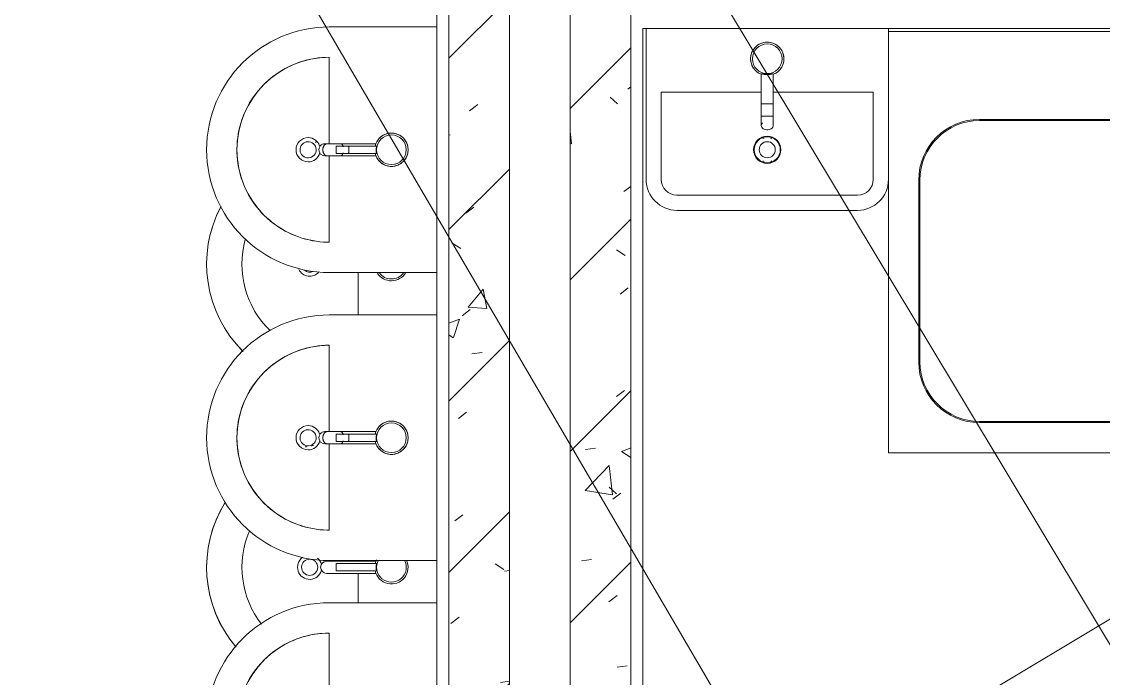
# Model space of a CAD drawing. Header units: millimetres. Extents: x -584918 to 2941280, y 3000189 to 4229862.
# Drawn here: x 177177 to 178962, y 3667139 to 3668222 of the extents above; entities that cross this region are included whole.
import ezdxf

# ---------------------------------------------------------------- set-up
doc = ezdxf.new("R2010")
doc.units = ezdxf.units.MM
for name, color, linetype, lineweight in [('Сантехника', 7, 'Continuous', 0), ('Стены внутренние', 7, 'Continuous', 0), ('Стены несущие', 7, 'Continuous', 0), ('Стены отделка', 7, 'Continuous', 0), ('экспертиза ДУ', 1, 'Continuous', 0), ('экспертиза ДУ пояснения', 6, 'Continuous', 0), ('экспертиза условные обозначения', 1, 'Continuous', 0)]:
    doc.layers.add(name, color=color, linetype=linetype, lineweight=lineweight)
pattern_1 = [(45, (192051.36, 3643581.32), (-141.4214, 141.4214), [])]
pattern_2 = [(50, (192051.36, 3643581.32), (364.368, -31.8783), [38.1, -419.1]), (355, (192051.36, 3643581.3), (-70.486, 382.1133), [30.48, -335.28]), (100.451, (192081.73, 3643578.66), (293.885, 350.2334), [32.38, -356.18]), (46.184, (192051.36, 3643682.9), (542.1585, -84.086), [57.15, -628.65]), (96.636, (192096.54, 3643675.9), (474.805, 494.855), [48.57, -534.27]), (351.184, (192051.36, 3643682.9), (474.81, 494.85), [45.72, -502.92]), (21, (192102.16, 3643657.52), (303.2285, -204.5305), [38.1, -419.1]), (326, (192102.16, 3643657.5), (123.604, 368.376), [30.48, -335.28]), (71.451, (192127.43, 3643640.47), (426.834, 163.8427), [32.38, -356.18]), (37.5, (192051.36, 3643581.32), (6.17665, 169.11015), [16.764, -314.452, 16.764, -323.596, -336.55]), (37.5, (192051.36, 3643581.32), (6.17665, 169.11015), [-671.576, 16.764, -319.786]), (7.5, (192051.36, 3643581.32), (133.6389, 200.3615), [16.764, -177.292, 16.764, -306.832, -128.27]), (7.5, (192051.36, 3643581.32), (133.6389, 200.3615), [-517.652, 16.764, -111.506]), (327.5, (191938.08, 3643581.32), (271.1818, -11.45836), [16.764, -110.236, 16.764, -379.476, -525.78]), (327.5, (191938.08, 3643581.32), (271.1818, -11.45836), [-523.24, 16.764, -509.016]), (317.5, (191887.28, 3643581.32), (296.2585, 50.8528), [16.764, -148.336, 16.764, -246.38, -373.38]), (317.5, (191887.28, 3643581.32), (296.2585, 50.8528), [-428.244, 16.764, -356.616])]

# ---------------------------------------------------------------- blocks, each defined once
blk = doc.blocks.new('ADSK_УмывальникДетский_Полукруглый_Керамический_ГОСТ30493-96 _ копия - 2-ой величины-925761-АР Этаж 01')
at = {"layer": 'Сантехника', "color": 9, "true_color": 0xe1b7aa}
for p, q in [((-14189.1, 24631.8), (-14366.6, 24631.8)), ((-14366.6, 24581.8), (-14366.6, 24439.3)), ((-14366.6, 24419.4), (-14366.6, 24276.8)), ((-14366.6, 24226.8), (-14189.1, 24226.8))]:
    blk.add_line(p, q, dxfattribs=at)
at = {"layer": 'Сантехника', "color": 9, "true_color": 0xe1b7aa, "flags": 128}
blk.add_lwpolyline([(-14366.6, 24581.8), (-14372.7, 24581.7), (-14378.8, 24581.3), (-14384.9, 24580.7), (-14390.9, 24579.9), (-14396.9, 24578.8), (-14402.9, 24577.5), (-14408.7, 24575.9), (-14414.6, 24574.1), (-14420.3, 24572.1), (-14426, 24569.8), (-14431.6, 24567.3), (-14437, 24564.6), (-14442.4, 24561.7), (-14447.6, 24558.5), (-14452.7, 24555.2), (-14457.7, 24551.7), (-14462.5, 24547.9), (-14467.2, 24544), (-14471.7, 24539.9), (-14476, 24535.6), (-14480.2, 24531.1), (-14484.1, 24526.5), (-14487.9, 24521.7), (-14491.5, 24516.8), (-14494.9, 24511.7), (-14498.1, 24506.5), (-14501.1, 24501.2), (-14503.9, 24495.8), (-14506.4, 24490.2), (-14508.7, 24484.6), (-14510.8, 24478.9), (-14512.7, 24473.1), (-14514.3, 24467.2), (-14515.7, 24461.2), (-14516.9, 24455.3), (-14517.8, 24449.2), (-14518.5, 24443.2), (-14518.9, 24437.1), (-14519.1, 24431), (-14519, 24424.9), (-14518.7, 24418.8), (-14518.2, 24412.7), (-14517.4, 24406.7), (-14516.4, 24400.7), (-14515.1, 24394.7), (-14513.6, 24388.8), (-14511.9, 24382.9), (-14509.9, 24377.2), (-14507.7, 24371.5), (-14505.3, 24365.9), (-14502.6, 24360.4), (-14499.8, 24355), (-14496.7, 24349.7), (-14493.4, 24344.6), (-14489.9, 24339.6), (-14486.2, 24334.7), (-14482.3, 24330), (-14478.3, 24325.5), (-14474, 24321.1), (-14469.6, 24316.9), (-14465, 24312.9), (-14460.3, 24309), (-14455.4, 24305.4), (-14450.4, 24301.9), (-14445.2, 24298.7), (-14439.9, 24295.6), (-14434.5, 24292.8), (-14429, 24290.2), (-14423.4, 24287.8), (-14417.7, 24285.6), (-14411.9, 24283.7), (-14406, 24282), (-14400.1, 24280.6), (-14394.1, 24279.3), (-14388.1, 24278.4), (-14382.1, 24277.6), (-14376, 24277.1), (-14369.9, 24276.9), (-14366.6, 24276.8)], dxfattribs=at)
at = {"layer": 'Сантехника', "color": 9, "true_color": 0xe1b7aa}
for centre, radius, start, end in [((-14366.6, 24429.3), 202.5, 90, 270), ((-14366.6, 24429.3), 152.5, 90, 270), ((-14401.6, 24429.3), 20, 90, 270), ((-14401.6, 24429.3), 20, 15, 90), ((-14401.6, 24429.3), 20, 270, 345)]:
    blk.add_arc(centre, radius, start, end, dxfattribs=at)
blk = doc.blocks.new('ADSK_Смеситель_ГОСТ25809-96 - Для умывальника_Однорукояточный-V94-АР Этаж 01')
at = {"layer": 'Сантехника', "color": 253, "true_color": 0xaaaaaa}
for p, q in [((-14370.2, 24439.3), (-14374.1, 24439.3)), ((-14347.5, 24439.3), (-14370.2, 24439.3)), ((-14334.4, 24435.3), (-14355.1, 24435.3)), ((-14355.1, 24434.3), (-14355.1, 24435.3)), ((-14355.1, 24435.3), (-14355.1, 24434.3)), ((-14355.1, 24424.3), (-14355.1, 24434.3)), ((-14355.1, 24424.3), (-14355.1, 24423.3)), ((-14355.1, 24423.3), (-14355.1, 24424.3)), ((-14355.1, 24423.3), (-14334.4, 24423.3)), ((-14289.3, 24439.3), (-14347.5, 24439.3)), ((-14288.7, 24435.3), (-14334.4, 24435.3)), ((-14334.4, 24423.3), (-14288.7, 24423.3)), ((-14334.3, 24434.3), (-14334.3, 24424.3)), ((-14374.1, 24419.3), (-14370.2, 24419.3)), ((-14370.2, 24419.3), (-14347.5, 24419.3)), ((-14347.5, 24419.3), (-14289.3, 24419.3))]:
    blk.add_line(p, q, dxfattribs=at)
for radius, start, end in [(27.5, 90, 168.9224), (27.5, 135, 168.0233), (24.5, 90, 270), (27.5, 113.3122, 126.6881), (27.5, 90, 108.0231), (27.5, 71.9769, 90), (27.5, 270, 90), (24.5, 270, 90), (27.5, 53.3119, 66.6878), (27.5, 11.9767, 45), (27.5, 191.0769, 270), (27.5, 191.9774, 225), (24.5, 165, 169.7702), (24.5, 165, 169.7702), (24.5, 190.2298, 195), (24.5, 190.2298, 195), (27.5, 315, 348.0226), (27.5, 353.3116, 6.6875), (27.5, 233.3128, 246.6887), (27.5, 293.3113, 306.6872), (27.5, 251.9777, 270), (27.5, 270, 288.0223)]:
    blk.add_arc((-14264.1, 24429.3), radius, start, end, dxfattribs=at)
for start_param, end_param in [(0.523599, 1.570796), (1.570796, 2.617994), (0, 0.436735), (2.704858, 3.141593)]:
    blk.add_ellipse((-14374.1, 24429.3), major_axis=(0, 10), ratio=0.965926, start_param=start_param, end_param=end_param, dxfattribs=at)
for points, knots in [([(-14377.3, 24429.3), (-14377.3, 24430.2), (-14377.2, 24431.5), (-14376.8, 24433.2), (-14376.4, 24434.3), (-14375.9, 24435.3), (-14375.5, 24435.9), (-14375.1, 24436.6), (-14374.5, 24437.3), (-14373.9, 24437.9), (-14373.3, 24438.3), (-14372.9, 24438.6), (-14372.5, 24438.8), (-14372.1, 24439), (-14371.6, 24439.1), (-14371.1, 24439.3), (-14370.7, 24439.3), (-14370.4, 24439.3), (-14370.2, 24439.3)], [0, 0, 0, 0, 0.0833333, 0.125, 0.1666667, 0.2083333, 0.2291667, 0.25, 0.2916667, 0.3333333, 0.3541667, 0.375, 0.3958333, 0.4166667, 0.4375, 0.4583333, 0.4791667, 0.5, 0.5, 0.5, 0.5]), ([(-14370.2, 24419.3), (-14370.4, 24419.3), (-14370.7, 24419.3), (-14371.1, 24419.4), (-14371.6, 24419.5), (-14372.1, 24419.7), (-14372.5, 24419.9), (-14372.9, 24420.1), (-14373.3, 24420.4), (-14373.8, 24420.7), (-14374.2, 24421), (-14374.7, 24421.5), (-14375.1, 24422.1), (-14375.5, 24422.7), (-14375.9, 24423.4), (-14376.4, 24424.3), (-14376.8, 24425.5), (-14377.2, 24427.2), (-14377.3, 24428.5), (-14377.3, 24429.3)], [0.5, 0.5, 0.5, 0.5, 0.5208333, 0.5416667, 0.5625, 0.5833333, 0.6041667, 0.625, 0.6458333, 0.6666667, 0.6875, 0.7083333, 0.75, 0.7708333, 0.7916667, 0.8333333, 0.875, 0.9166667, 1, 1, 1, 1]), ([(-14343.8, 24434.3), (-14344.2, 24435.8), (-14345, 24437.8), (-14346.4, 24439.1), (-14347.1, 24439.3), (-14347.5, 24439.3)], [0.1666667, 0.1666667, 0.1666667, 0.1666667, 0.3333333, 0.4166667, 0.5, 0.5, 0.5, 0.5]), ([(-14334.8, 24435.3), (-14334.8, 24435.3), (-14334.8, 24435.3), (-14334.8, 24435.2), (-14334.9, 24435), (-14334.9, 24434.8), (-14334.9, 24434.5), (-14334.9, 24434.3)], [0, 0, 0, 0, 0.166667, 0.333333, 0.5, 0.666667, 1, 1, 1, 1]), ([(-14334.4, 24423.3), (-14334.4, 24423.3), (-14334.3, 24423.4), (-14334.3, 24423.5), (-14334.3, 24423.6), (-14334.3, 24423.9), (-14334.3, 24424.2), (-14334.3, 24424.3)], [0, 0, 0, 0, 0.166667, 0.333333, 0.5, 0.666667, 1, 1, 1, 1]), ([(-14287.7, 24436), (-14287.7, 24435.9), (-14287.7, 24435.8), (-14287.8, 24435.4), (-14288, 24434.8), (-14288.1, 24434.2), (-14288.2, 24433.9)], [0.77430556, 0.77430556, 0.77430556, 0.77430556, 0.78298611, 0.79166667, 0.82638889, 0.86111111, 0.86111111, 0.86111111, 0.86111111]), ([(-14288.2, 24424.8), (-14288.1, 24424.6), (-14288, 24424.1), (-14287.9, 24423.5), (-14287.8, 24423), (-14287.7, 24422.8), (-14287.7, 24422.7)], [0.13888889, 0.13888889, 0.13888889, 0.13888889, 0.16666667, 0.19444444, 0.20833333, 0.22222222, 0.22222222, 0.22222222, 0.22222222])]:
    blk.add_open_spline(points, degree=3, knots=knots, dxfattribs=at)
for points in [[(-14347.5, 24419.3), (-14347.1, 24419.3), (-14346.4, 24419.6), (-14345.3, 24420.6), (-14344.4, 24422.2), (-14344, 24423.6), (-14343.8, 24424.3)], [(-14334.9, 24424.3), (-14334.9, 24424.2), (-14334.9, 24423.8), (-14334.8, 24423.4), (-14334.8, 24423.3), (-14334.8, 24423.3)], [(-14334.3, 24434.3), (-14334.3, 24434.5), (-14334.3, 24434.9), (-14334.3, 24435.2), (-14334.3, 24435.3), (-14334.4, 24435.3)], [(-14288.8, 24434.3), (-14289.1, 24432.7), (-14289.5, 24429.3), (-14289.1, 24426), (-14288.8, 24424.3)], [(-14289.2, 24435.2), (-14289.2, 24435.3), (-14289.1, 24435.3), (-14289.1, 24435.3), (-14289.1, 24435.3)], [(-14289.1, 24423.3), (-14289.1, 24423.3), (-14289.1, 24423.3), (-14289.1, 24423.4)], [(-14288.7, 24435.3), (-14288.7, 24435.3), (-14288.7, 24435.2), (-14288.7, 24435), (-14288.7, 24434.8), (-14288.8, 24434.6), (-14288.8, 24434.4), (-14288.8, 24434.3)], [(-14288.8, 24424.3), (-14288.8, 24424.2), (-14288.8, 24424.1), (-14288.7, 24423.8), (-14288.7, 24423.6), (-14288.7, 24423.5), (-14288.7, 24423.4), (-14288.7, 24423.4)]]:
    blk.add_open_spline(points, degree=3, dxfattribs=at)
blk = doc.blocks.new('ADSK_СифонБутылочный_ГОСТ23289-94 - Для умывальника_Вертикальный выпуск_DN40-1029035-АР Этаж 01')
at = {"layer": 'Сантехника', "color": 253, "true_color": 0xaaaaaa}
for radius, start, end in [(20, 158.285, 163.4876), (20, 158.285, 163.4876), (13.3, 0, 180), (13.3, 180, 0), (20, 338.285, 343.4876), (20, 338.285, 343.4876)]:
    blk.add_arc((0, 0), radius, start, end, dxfattribs=at)
blk = doc.blocks.new('ADSK_УмывальникДетский_Полукруглый_Керамический_ГОСТ30493-96 _ копия - 2-ой величины-V95-АР Этаж 01')
at = {"layer": 'Сантехника', "color": 9, "true_color": 0xe1b7aa}
for p, q in [((-14189.1, 24156.8), (-14366.6, 24156.8)), ((-14366.6, 24106.8), (-14366.6, 23964.3)), ((-14366.6, 23944.2), (-14366.6, 23801.8)), ((-14366.6, 23751.8), (-14189.1, 23751.8))]:
    blk.add_line(p, q, dxfattribs=at)
at = {"layer": 'Сантехника', "color": 9, "true_color": 0xe1b7aa, "flags": 128}
blk.add_lwpolyline([(-14366.6, 24106.8), (-14372.7, 24106.7), (-14378.8, 24106.3), (-14384.9, 24105.7), (-14390.9, 24104.9), (-14396.9, 24103.8), (-14402.9, 24102.5), (-14408.7, 24100.9), (-14414.6, 24099.1), (-14420.3, 24097.1), (-14426, 24094.8), (-14431.6, 24092.3), (-14437, 24089.6), (-14442.4, 24086.7), (-14447.6, 24083.5), (-14452.7, 24080.2), (-14457.7, 24076.7), (-14462.5, 24072.9), (-14467.2, 24069), (-14471.7, 24064.9), (-14476, 24060.6), (-14480.2, 24056.1), (-14484.1, 24051.5), (-14487.9, 24046.7), (-14491.5, 24041.8), (-14494.9, 24036.7), (-14498.1, 24031.5), (-14501.1, 24026.2), (-14503.9, 24020.8), (-14506.4, 24015.2), (-14508.7, 24009.6), (-14510.8, 24003.9), (-14512.7, 23998.1), (-14514.3, 23992.2), (-14515.7, 23986.2), (-14516.9, 23980.3), (-14517.8, 23974.2), (-14518.5, 23968.2), (-14518.9, 23962.1), (-14519.1, 23956), (-14519, 23949.9), (-14518.7, 23943.8), (-14518.2, 23937.7), (-14517.4, 23931.7), (-14516.4, 23925.7), (-14515.1, 23919.7), (-14513.6, 23913.8), (-14511.9, 23907.9), (-14509.9, 23902.2), (-14507.7, 23896.5), (-14505.3, 23890.9), (-14502.6, 23885.4), (-14499.8, 23880), (-14496.7, 23874.7), (-14493.4, 23869.6), (-14489.9, 23864.6), (-14486.2, 23859.7), (-14482.3, 23855), (-14478.3, 23850.5), (-14474, 23846.1), (-14469.6, 23841.9), (-14465, 23837.9), (-14460.3, 23834), (-14455.4, 23830.4), (-14450.4, 23826.9), (-14445.2, 23823.7), (-14439.9, 23820.6), (-14434.5, 23817.8), (-14429, 23815.2), (-14423.4, 23812.8), (-14417.7, 23810.6), (-14411.9, 23808.7), (-14406, 23807), (-14400.1, 23805.6), (-14394.1, 23804.3), (-14388.1, 23803.4), (-14382.1, 23802.6), (-14376, 23802.1), (-14369.9, 23801.9), (-14366.6, 23801.8)], dxfattribs=at)
at = {"layer": 'Сантехника', "color": 9, "true_color": 0xe1b7aa}
for centre, radius, start, end in [((-14366.6, 23954.3), 202.5, 90, 270), ((-14366.6, 23954.3), 152.5, 90, 270), ((-14401.6, 23954.3), 20, 90, 270), ((-14401.6, 23954.3), 20, 15, 90), ((-14401.6, 23954.3), 20, 270, 345)]:
    blk.add_arc(centre, radius, start, end, dxfattribs=at)
blk = doc.blocks.new('ADSK_Смеситель_ГОСТ25809-96 - Для умывальника_Однорукояточный-V96-АР Этаж 01')
at = {"layer": 'Сантехника', "color": 253, "true_color": 0xaaaaaa}
for p, q in [((-14370.2, 23964.3), (-14374.1, 23964.3)), ((-14347.5, 23964.3), (-14370.2, 23964.3)), ((-14334.4, 23960.3), (-14355.1, 23960.3)), ((-14355.1, 23959.3), (-14355.1, 23960.3)), ((-14355.1, 23960.3), (-14355.1, 23959.3)), ((-14355.1, 23949.3), (-14355.1, 23959.3)), ((-14289.3, 23964.3), (-14347.5, 23964.3)), ((-14288.7, 23960.3), (-14334.4, 23960.3)), ((-14334.3, 23959.3), (-14334.3, 23949.3)), ((-14374.1, 23944.3), (-14370.2, 23944.3)), ((-14370.2, 23944.3), (-14347.5, 23944.3)), ((-14355.1, 23949.3), (-14355.1, 23948.3)), ((-14355.1, 23948.3), (-14355.1, 23949.3)), ((-14355.1, 23948.3), (-14334.4, 23948.3)), ((-14347.5, 23944.3), (-14289.3, 23944.3)), ((-14334.4, 23948.3), (-14288.7, 23948.3))]:
    blk.add_line(p, q, dxfattribs=at)
for radius, start, end in [(27.5, 90, 168.9224), (24.5, 90, 270), (27.5, 113.3122, 126.6881), (27.5, 90, 108.0231), (27.5, 71.9769, 90), (27.5, 270, 90), (24.5, 270, 90), (27.5, 53.3119, 66.6878), (27.5, 135, 168.0233), (24.5, 165, 169.7702), (24.5, 165, 169.7702), (27.5, 11.9767, 45), (27.5, 191.0769, 270), (27.5, 191.9774, 225), (24.5, 190.2298, 195), (24.5, 190.2298, 195), (27.5, 315, 348.0226), (27.5, 353.3116, 6.6875), (27.5, 233.3128, 246.6887), (27.5, 251.9777, 270), (27.5, 270, 288.0223), (27.5, 293.3113, 306.6872)]:
    blk.add_arc((-14264.1, 23954.3), radius, start, end, dxfattribs=at)
for start_param, end_param in [(0.523599, 1.570796), (0, 0.436735), (1.570796, 2.617994), (2.704858, 3.141593)]:
    blk.add_ellipse((-14374.1, 23954.3), major_axis=(0, 10), ratio=0.965926, start_param=start_param, end_param=end_param, dxfattribs=at)
for points, knots in [([(-14377.3, 23954.3), (-14377.3, 23955.2), (-14377.2, 23956.5), (-14376.8, 23958.2), (-14376.4, 23959.3), (-14375.9, 23960.3), (-14375.5, 23960.9), (-14375.1, 23961.6), (-14374.5, 23962.3), (-14373.9, 23962.9), (-14373.3, 23963.3), (-14372.9, 23963.6), (-14372.5, 23963.8), (-14372.1, 23964), (-14371.6, 23964.1), (-14371.1, 23964.3), (-14370.7, 23964.3), (-14370.4, 23964.3), (-14370.2, 23964.3)], [0, 0, 0, 0, 0.0833333, 0.125, 0.1666667, 0.2083333, 0.2291667, 0.25, 0.2916667, 0.3333333, 0.3541667, 0.375, 0.3958333, 0.4166667, 0.4375, 0.4583333, 0.4791667, 0.5, 0.5, 0.5, 0.5]), ([(-14343.8, 23959.3), (-14344.2, 23960.8), (-14345, 23962.8), (-14346.4, 23964.1), (-14347.1, 23964.3), (-14347.5, 23964.3)], [0.1666667, 0.1666667, 0.1666667, 0.1666667, 0.3333333, 0.4166667, 0.5, 0.5, 0.5, 0.5]), ([(-14334.8, 23960.3), (-14334.8, 23960.3), (-14334.8, 23960.3), (-14334.8, 23960.2), (-14334.9, 23960), (-14334.9, 23959.8), (-14334.9, 23959.5), (-14334.9, 23959.3)], [0, 0, 0, 0, 0.166667, 0.333333, 0.5, 0.666667, 1, 1, 1, 1]), ([(-14287.7, 23961), (-14287.7, 23960.9), (-14287.7, 23960.8), (-14287.8, 23960.4), (-14288, 23959.8), (-14288.1, 23959.2), (-14288.2, 23958.9)], [0.77430556, 0.77430556, 0.77430556, 0.77430556, 0.78298611, 0.79166667, 0.82638889, 0.86111111, 0.86111111, 0.86111111, 0.86111111]), ([(-14370.2, 23944.3), (-14370.4, 23944.3), (-14370.7, 23944.3), (-14371.1, 23944.4), (-14371.6, 23944.5), (-14372.1, 23944.7), (-14372.5, 23944.9), (-14372.9, 23945.1), (-14373.3, 23945.4), (-14373.8, 23945.7), (-14374.2, 23946), (-14374.7, 23946.5), (-14375.1, 23947.1), (-14375.5, 23947.7), (-14375.9, 23948.4), (-14376.4, 23949.3), (-14376.8, 23950.5), (-14377.2, 23952.2), (-14377.3, 23953.5), (-14377.3, 23954.3)], [0.5, 0.5, 0.5, 0.5, 0.5208333, 0.5416667, 0.5625, 0.5833333, 0.6041667, 0.625, 0.6458333, 0.6666667, 0.6875, 0.7083333, 0.75, 0.7708333, 0.7916667, 0.8333333, 0.875, 0.9166667, 1, 1, 1, 1]), ([(-14334.4, 23948.3), (-14334.4, 23948.3), (-14334.3, 23948.4), (-14334.3, 23948.5), (-14334.3, 23948.6), (-14334.3, 23948.9), (-14334.3, 23949.2), (-14334.3, 23949.3)], [0, 0, 0, 0, 0.166667, 0.333333, 0.5, 0.666667, 1, 1, 1, 1]), ([(-14288.2, 23949.8), (-14288.1, 23949.6), (-14288, 23949.1), (-14287.9, 23948.5), (-14287.8, 23948), (-14287.7, 23947.8), (-14287.7, 23947.7)], [0.13888889, 0.13888889, 0.13888889, 0.13888889, 0.16666667, 0.19444444, 0.20833333, 0.22222222, 0.22222222, 0.22222222, 0.22222222])]:
    blk.add_open_spline(points, degree=3, knots=knots, dxfattribs=at)
for points in [[(-14334.3, 23959.3), (-14334.3, 23959.5), (-14334.3, 23959.9), (-14334.3, 23960.2), (-14334.3, 23960.3), (-14334.4, 23960.3)], [(-14288.8, 23959.3), (-14289.1, 23957.7), (-14289.5, 23954.3), (-14289.1, 23951), (-14288.8, 23949.3)], [(-14289.2, 23960.2), (-14289.2, 23960.3), (-14289.1, 23960.3), (-14289.1, 23960.3), (-14289.1, 23960.3)], [(-14288.7, 23960.3), (-14288.7, 23960.3), (-14288.7, 23960.2), (-14288.7, 23960), (-14288.7, 23959.8), (-14288.8, 23959.6), (-14288.8, 23959.4), (-14288.8, 23959.3)], [(-14347.5, 23944.3), (-14347.1, 23944.3), (-14346.4, 23944.6), (-14345.3, 23945.6), (-14344.4, 23947.2), (-14344, 23948.6), (-14343.8, 23949.3)], [(-14334.9, 23949.3), (-14334.9, 23949.2), (-14334.9, 23948.8), (-14334.8, 23948.4), (-14334.8, 23948.3), (-14334.8, 23948.3)], [(-14289.1, 23948.3), (-14289.1, 23948.3), (-14289.1, 23948.3), (-14289.1, 23948.4)], [(-14288.8, 23949.3), (-14288.8, 23949.2), (-14288.8, 23949.1), (-14288.7, 23948.8), (-14288.7, 23948.6), (-14288.7, 23948.5), (-14288.7, 23948.4), (-14288.7, 23948.4)]]:
    blk.add_open_spline(points, degree=3, dxfattribs=at)
blk = doc.blocks.new('ADSK_СифонБутылочный_ГОСТ23289-94 - Для умывальника_Вертикальный выпуск_DN40-V97-АР Этаж 01')
at = {"layer": 'Сантехника', "color": 253, "true_color": 0xaaaaaa}
for radius, start, end in [(20, 158.285, 162.6887), (20, 158.285, 162.6887), (13.3, 0, 180), (13.3, 180, 0), (20, 338.285, 343.4876), (20, 338.285, 343.4876)]:
    blk.add_arc((0, 0), radius, start, end, dxfattribs=at)
blk = doc.blocks.new('VK_02_Мойка - Рукомойник-1104538-АР Этаж 01')
at = {"layer": 'Сантехника', "color": 9, "true_color": 0xe1b7aa}
for p, q in [((-200, 0), (-200, -249)), ((-175, -249), (-175, -105)), ((-175, -105), (-9.9, -105)), ((9.9, -105), (175, -105)), ((175, -105), (175, -249)), ((-149, -275), (149, -275)), ((-149, -300), (149, -300))]:
    blk.add_line(p, q, dxfattribs=at)
for centre, radius, start, end in [((-149, -249), 51, 180, 270), ((-149, -249), 26, 180, 270), ((149, -249), 26, 270, 360), ((149, -249), 51, 270, 360)]:
    blk.add_arc(centre, radius, start, end, dxfattribs=at)
blk = doc.blocks.new('МС_03-03_Смеситель_Однокрановый - МС_03-03_Смеситель_Однокрановый-889993-АР Этаж 01')
at = {"layer": 'Сантехника', "color": 253, "true_color": 0xaaaaaa}
for p, q in [((-10, -24.6), (-10, -74.6)), ((10, -74.6), (10, -24.6)), ((-10, -74.6), (-10, -94.6)), ((-10, -74.6), (-10, -80.8)), ((-10, -83.3), (-10, -98.3)), ((10, -94.6), (10, -74.6)), ((10, -80.8), (10, -74.6)), ((10, -98.3), (10, -83.3)), ((-10, -94.6), (-9.9, -94.6)), ((9.9, -94.6), (10, -94.6)), ((-10, -108.1), (-10, -109.9)), ((10, -109.9), (10, -108.1))]:
    blk.add_line(p, q, dxfattribs=at)
at = {"layer": 'Сантехника', "color": 253, "true_color": 0xaaaaaa, "flags": 128}
for points in [[(-10, -83.3), (-10, -82), (-10, -80.8)], [(-10, -80.8), (-10, -82), (-10, -83.3)], [(10, -80.8), (10, -82), (10, -83.3)], [(10, -83.3), (10, -82), (10, -80.8)], [(10, -94.6), (9.9, -94.6), (9.5, -94.6), (8.9, -94.6), (8.1, -94.6), (7.1, -94.6), (5.9, -94.6), (4.5, -94.6), (3.1, -94.6), (1.6, -94.6), (0, -94.6), (-1.6, -94.6), (-3.1, -94.6), (-4.5, -94.6), (-5.9, -94.6), (-7.1, -94.6), (-8.1, -94.6), (-8.9, -94.6), (-9.5, -94.6), (-9.9, -94.6), (-10, -94.6)], [(-10, -108.1), (-10, -104.4), (-10, -98.3)], [(-10, -98.3), (-10, -104.4), (-10, -108.1)], [(-8.1, -105.7), (-9.1, -107), (-9.8, -108.4), (-10, -109.9)], [(10, -109.9), (9.8, -108.4), (9.1, -107)], [(10, -98.3), (10, -104.4), (10, -108.1)], [(10, -108.1), (10, -104.4), (10, -98.3)], [(-10, -109.9), (-9.8, -111.5), (-9.1, -112.9), (-8.1, -114.2), (-6.7, -115.3), (-5, -116.2), (-3.1, -116.8), (-1, -117.2), (1, -117.2), (3.1, -116.8), (5, -116.2), (6.7, -115.3), (8.1, -114.2), (9.1, -112.9), (9.8, -111.5), (10, -109.9)]]:
    blk.add_lwpolyline(points, dxfattribs=at)
at = {"layer": 'Сантехника', "color": 253, "true_color": 0xaaaaaa}
for radius, start, end in [(27.5, 360, 180), (24.5, 360, 180), (27.5, 101.9769, 135), (27.5, 83.3119, 96.6877), (27.5, 45, 78.0228), (27.5, 161.977, 180), (27.5, 180, 248.3704), (27.5, 180, 198.023), (27.5, 143.312, 156.6878), (24.5, 180, 360), (27.5, 23.3117, 36.6875), (27.5, 0, 18.0226), (27.5, 203.3122, 216.688), (27.5, 291.6291, 360), (27.5, 323.3125, 336.6883), (27.5, 341.9774, 360), (27.5, 225, 248.4991), (27.5, 291.5009, 315)]:
    blk.add_arc((0, 0), radius, start, end, dxfattribs=at)
for points, knots in [([(10, -24.6), (9.8, -24.6), (9.5, -24.6), (9, -24.7), (8.6, -24.8), (8.4, -24.9), (8, -25), (7.4, -25.1), (6.7, -25.3), (6.2, -25.4), (5.9, -25.4), (5.4, -25.5), (4.7, -25.6), (3.7, -25.8), (2.6, -25.9), (0.8, -26), (-0.8, -26), (-2.5, -25.9), (-3.5, -25.8), (-4.4, -25.7), (-5, -25.6), (-5.5, -25.5), (-5.9, -25.4), (-6.2, -25.4), (-6.4, -25.3), (-6.6, -25.3), (-7, -25.2), (-7.5, -25.1), (-8, -25), (-8.3, -24.9), (-8.6, -24.8), (-8.8, -24.8), (-9.1, -24.7), (-9.4, -24.6), (-9.7, -24.6), (-9.9, -24.6), (-10, -24.6)], [-1, -1, -1, -1, -0.958333, -0.916667, -0.895833, -0.885417, -0.875, -0.833333, -0.791667, -0.78125, -0.770833, -0.75, -0.708333, -0.666667, -0.611111, -0.555556, -0.444444, -0.388889, -0.333333, -0.305556, -0.277778, -0.25, -0.236111, -0.222222, -0.215278, -0.208333, -0.194444, -0.166667, -0.138889, -0.125, -0.111111, -0.097222, -0.083333, -0.055556, -0.027778, 0, 0, 0, 0]), ([(-10, -74.6), (-10, -74.6), (-9.9, -74.6), (-9.5, -74.5), (-8.9, -74.5), (-8.1, -74.4), (-7.1, -74.4), (-5.5, -74.3), (-2.2, -74.2), (3.3, -74.2), (7.7, -74.4), (9.7, -74.5), (10, -74.6), (10, -74.6)], [0, 0, 0, 0, 0.05, 0.1, 0.15, 0.2, 0.25, 0.3, 0.4, 0.6, 0.8, 0.9, 1, 1, 1, 1])]:
    blk.add_open_spline(points, degree=3, knots=knots, dxfattribs=at)
blk = doc.blocks.new('МС_03-04_Сифон_Бутылочный - Для умывальника_Гофрированный выпуск_DN1-843856-АР Этаж 01')
at = {"layer": 'Сантехника', "color": 253, "true_color": 0xaaaaaa}
for radius, start, end in [(22.5, 0, 180), (21.5, 0, 180), (22.5, 180, 0), (21.5, 180, 0), (20, 158.285, 164.5533), (13.3, 0, 180), (13.3, 180, 0), (20, 15.4467, 21.715), (20, 195.0084, 201.715), (20, 338.285, 344.9916)]:
    blk.add_arc((0, 0), radius, start, end, dxfattribs=at)
blk = doc.blocks.new('VM_Ванная моечная 2-секционная - ГхШ 700х1200-1111505-АР Этаж 01')
at = {"layer": 'Сантехника', "color": 9, "true_color": 0xe1b7aa}
for p, q in [((-600, -5), (-600, 0)), ((600, 0), (600, -5)), ((-600, -5), (-600, -700)), ((-600, -5), (600, -5)), ((600, -700), (600, -5)), ((-450, -150), (-150, -150)), ((-450, -152), (-150, -152)), ((150, -150), (420.7, -150)), ((150, -152), (420.7, -152)), ((-169.6, -234.9), (-158.2, -226.6)), ((-157.4, -226.2), (-142.6, -226.2)), ((-141.8, -226.6), (-130.4, -234.9)), ((430.4, -234.9), (441.8, -226.6)), ((442.6, -226.2), (457.4, -226.2)), ((458.2, -226.6), (469.6, -234.9)), ((-175, -250), (-170.4, -235.9)), ((-129.6, -235.9), (-125, -250)), ((425, -250), (429.6, -235.9)), ((470.4, -235.9), (475, -250)), ((-550, -550), (-550, -250)), ((-548, -550), (-548, -250)), ((-170.4, -264.1), (-175, -250)), ((-158.2, -273.4), (-169.6, -265.1)), ((-130.4, -265.1), (-141.8, -273.4)), ((-125, -250), (-129.6, -264.1)), ((-52, -250), (-52, -550)), ((-50, -250), (-50, -550)), ((50, -550), (50, -250)), ((52, -550), (52, -250)), ((429.6, -264.1), (425, -250)), ((441.8, -273.4), (430.4, -265.1)), ((469.6, -265.1), (458.2, -273.4)), ((475, -250), (470.4, -264.1)), ((518.7, -250), (518.7, -550)), ((520.7, -250), (520.7, -550)), ((-142.6, -273.8), (-157.4, -273.8)), ((457.4, -273.8), (442.6, -273.8)), ((-150, -648), (-450, -648)), ((-150, -650), (-450, -650)), ((420.7, -648), (150, -648)), ((420.7, -650), (150, -650)), ((-600, -700), (600, -700))]:
    blk.add_line(p, q, dxfattribs=at)
at = {"layer": 'Сантехника', "color": 9, "true_color": 0xe1b7aa, "flags": 128}
for points in [[(-25, -125), (-24.5, -122.1), (-23.1, -119.3), (-20.8, -116.7), (-17.7, -114.4), (-13.9, -112.5), (-9.6, -111.1), (-4.9, -110.3), (0, -110), (4.9, -110.3), (9.6, -111.1), (13.9, -112.5), (17.7, -114.4), (20.8, -116.7), (23.1, -119.3), (24.5, -122.1), (25, -125)], [(25, -125), (24.5, -127.9), (23.1, -130.7), (20.8, -133.3), (17.7, -135.6), (13.9, -137.5), (9.6, -138.9), (4.9, -139.7), (0, -140), (-4.9, -139.7), (-9.6, -138.9), (-13.9, -137.5), (-17.7, -135.6), (-20.8, -133.3), (-23.1, -130.7), (-24.5, -127.9), (-25, -125)]]:
    blk.add_lwpolyline(points, dxfattribs=at)
at = {"layer": 'Сантехника', "color": 9, "true_color": 0xe1b7aa}
for centre, radius, start, end in [((-450, -250), 100, 90, 180), ((-450, -250), 98, 90, 180), ((-150, -250), 100, 360, 90), ((-150, -250), 98, 0, 90), ((150, -250), 100, 90, 180), ((150, -250), 98, 90, 180), ((420.7, -250), 100, 0, 90), ((420.7, -250), 98, 0, 90), ((-150, -250), 25, 0, 180), ((450, -250), 25, 0, 180), ((-150, -250), 25, 180, 360), ((450, -250), 25, 180, 360), ((-450, -550), 100, 180, 270), ((-450, -550), 98, 180, 270), ((-150, -550), 98, 270, 0), ((-150, -550), 100, 270, 0), ((150, -550), 100, 180, 270), ((150, -550), 98, 180, 270), ((420.7, -550), 100, 270, 0), ((420.7, -550), 98, 270, 0)]:
    blk.add_arc(centre, radius, start, end, dxfattribs=at)
blk = doc.blocks.new('ВК_Домодедово_rvt-1-АР Этаж 01')
at = {"layer": 'Сантехника', "color": 253, "lineweight": 9, "true_color": 0xaaaaaa}
for name, p in [('ADSK_УмывальникДетский_Полукруглый_Керамический_ГОСТ30493-96 _ копия - 2-ой величины-925761-АР Этаж 01', (0, 0)), ('VK_02_Мойка - Рукомойник-1104538-АР Этаж 01', (-13643.8, 24629.3)), ('VM_Ванная моечная 2-секционная - ГхШ 700х1200-1111505-АР Этаж 01', (-12843.8, 24629.3)), ('МС_03-03_Смеситель_Однокрановый - МС_03-03_Смеситель_Однокрановый-889993-АР Этаж 01', (-13643.8, 24579.3)), ('ADSK_Смеситель_ГОСТ25809-96 - Для умывальника_Однорукояточный-V94-АР Этаж 01', (0, 0)), ('ADSK_УмывальникДетский_Полукруглый_Керамический_ГОСТ30493-96 _ копия - 2-ой величины-V95-АР Этаж 01', (0, 0)), ('ADSK_Смеситель_ГОСТ25809-96 - Для умывальника_Однорукояточный-V96-АР Этаж 01', (0, 0)), ('ADSK_УмывальникДетский_Полукруглый_Керамический_ГОСТ30493-96 _ копия - 2-ой величины-925761-АР Этаж 01', (0, -949.7))]:
    blk.add_blockref(name, p, dxfattribs=at)
for name, p, rotation in [('ADSK_СифонБутылочный_ГОСТ23289-94 - Для умывальника_Вертикальный выпуск_DN40-1029035-АР Этаж 01', (-14401.6, 24429.3), 48.00000000000053), ('МС_03-04_Сифон_Бутылочный - Для умывальника_Гофрированный выпуск_DN1-843856-АР Этаж 01', (-13643.8, 24429.3), 89.9999999999999), ('ADSK_СифонБутылочный_ГОСТ23289-94 - Для умывальника_Вертикальный выпуск_DN40-V97-АР Этаж 01', (-14401.6, 23954.3), 48.00000000000053)]:
    blk.add_blockref(name, p, dxfattribs=dict(at, rotation=rotation))
blk = doc.blocks.new('ASVP_2D_Раковина - Раковина 405х380 _детская_-V201-АР Этаж 01')
at = {"layer": 'Сантехника'}
for p, q in [((-119.1, -110.6), (-119.1, -191.9)), ((-115.1, -176), (-115.1, -109.6)), ((-103.1, -109.6), (-103.1, -176)), ((-99.1, -191.9), (-99.1, -110.6)), ((-120.3, -140), (-119.1, -140)), ((-50.7, -140), (-99.1, -140)), ((-103.1, -176), (-115.1, -176))]:
    blk.add_line(p, q, dxfattribs=at)
blk.add_circle((-109.1, -220), 13.3, dxfattribs=at)
for centre, radius, start, end in [((-109.1, -85), 27.5, 282.6023, 115.6364), ((-109.1, -85), 24.5, 240.8054, 119.1946), ((-109.1, -85), 27.5, 244.0074, 257.3957), ((-109.1, -85), 25.3, 256.2911, 283.7067), ((-109.1, -191.9), 10, 180, 360), ((-109.1, -187.5), 202.5, 187.3664, 188.0256), ((-109.1, -220), 20, 214.7146, 75.8562), ((-109.1, -220), 20, 104.1438, 139.7439), ((-109.1, -187.5), 202.5, 187.6343, 188.3823), ((-109.1, -187.5), 202.5, 190.6453, 191.1523), ((-109.1, -187.5), 202.5, 190.7751, 191.2978), ((-109.1, -179.3), 152.5, 246.8375, 308.0811), ((-109.1, -187.5), 202.5, 237.9996, 310.4604), ((-109.1, -187.5), 202.5, 238.1699, 310.4995)]:
    blk.add_arc(centre, radius, start, end, dxfattribs=at)
blk = doc.blocks.new('ASVP_2D_Раковина - Раковина 405х380 _детская_-V202-АР Этаж 01')
at = {"layer": 'Сантехника'}
blk.add_line((-25.3, -140), (-95.3, -140), dxfattribs=at)
for centre, radius, start, end in [((-109.1, -85), 27.5, 302.4364, 58.6125), ((-109.1, -85), 24.5, 305.7438, 54.2562), ((-109.1, -187.5), 202.5, 186.1304, 186.5315), ((-109.1, -187.5), 202.5, 186.2359, 186.6904), ((-109.1, -220), 20, 296.0273, 49.61), ((-109.1, -220), 13.3, 319.7793, 26.2428), ((-109.1, -179.3), 152.5, 254.4888, 315.9924), ((-109.1, -187.5), 202.5, 241.9627, 315.2865), ((-109.1, -187.5), 202.5, 242.0036, 315.2622)]:
    blk.add_arc(centre, radius, start, end, dxfattribs=at)

msp = doc.modelspace()

# ---------------------------------------------------------------- hatches: boundary and pattern name
at = {"layer": 'Стены внутренние'}
h = msp.add_hatch(dxfattribs=at)
h.set_pattern_fill('FP_1', color=256, style=0, pattern_type=2)
h.set_pattern_definition(pattern_1)
h.paths.add_polyline_path([(177982.26, 3665430.649), (177982.26, 3669518.431), (177882.26, 3669558.348), (177882.26, 3665430.649)])
h = msp.add_hatch(dxfattribs=at)
h.set_pattern_fill('FP_2', color=256, style=0, pattern_type=2)
h.set_pattern_definition(pattern_2)
h.paths.add_polyline_path([(177982.26, 3665430.649), (177982.26, 3669518.431), (177882.26, 3669558.348), (177882.26, 3665430.649)])
h = msp.add_hatch(dxfattribs=at)
h.set_pattern_fill('FP_1', color=256, style=0, pattern_type=2)
h.set_pattern_definition(pattern_1)
h.paths.add_polyline_path([(178082.26, 3665330.649), (178182.26, 3665330.649), (178182.26, 3669437.834), (178082.26, 3669478.133), (178082.26, 3665430.649)])
h = msp.add_hatch(dxfattribs=at)
h.set_pattern_fill('FP_2', color=256, style=0, pattern_type=2)
h.set_pattern_definition(pattern_2)
h.paths.add_polyline_path([(178082.26, 3665330.649), (178182.26, 3665330.649), (178182.26, 3669437.834), (178082.26, 3669478.133), (178082.26, 3665430.649)])
at = {"layer": 'экспертиза условные обозначения'}
h = msp.add_hatch(dxfattribs=at)
h.set_pattern_fill('GRASS', color=6, scale=24)
h.set_pattern_definition([(90, (167757.9, 3538078.35), (-431.0523, 431.0523), [114.3, -747.8046]), (45, (167757.9, 3538078.35), (-431.0523, 431.0523), [114.3, -495.3]), (135, (167757.9, 3538078.35), (-431.0523, -431.0523), [114.3, -495.3])])
edge = h.paths.add_edge_path()
edge.add_line((171228.802, 3674504.925), (175959.148, 3672598.666))
edge.add_line((175959.148, 3672598.666), (177304.743, 3675937.734))
edge.add_line((177304.743, 3675937.734), (185745.165, 3672536.37))
edge.add_line((185745.165, 3672536.37), (184399.57, 3669197.302))
edge.add_line((184399.57, 3669197.302), (187667.42, 3667880.407))
edge.add_line((187667.42, 3667880.407), (189454.548, 3667160.221))
edge.add_line((189454.548, 3667160.221), (188744.373, 3665397.935))
edge.add_line((188744.373, 3665397.935), (185826.825, 3666573.664))
edge.add_arc((185436.338, 3665596.839), 1051.983, 68.21091, 179.840391)
edge.add_line((184384.359, 3665599.769), (184284.359, 3663730.649))
edge.add_line((184284.359, 3663730.649), (181334.359, 3663730.649))
edge.add_line((181334.359, 3663730.649), (181334.359, 3668384.06))
edge.add_line((181334.359, 3668384.06), (172880.972, 3671790.649))
edge.add_line((172880.972, 3671790.649), (170534.359, 3671790.649))
edge.add_line((170534.359, 3671790.649), (170534.359, 3672781.679))
edge.add_line((170534.359, 3672781.679), (171228.802, 3674504.925))

# ---------------------------------------------------------------- linework, layer by layer
at = {"layer": 'Стены несущие'}
for p, q in [((177982.26, 3665430.649), (177982.26, 3669518.431)), ((178082.26, 3669478.133), (178082.26, 3665430.649)), ((178182.26, 3665330.649), (178182.26, 3669437.834)), ((177882.26, 3669330.649), (177882.26, 3665430.649))]:
    msp.add_line(p, q, dxfattribs=at)
at = {"layer": 'Стены отделка'}
for p, q in [((177862.26, 3668929.067), (177862.26, 3665450.649)), ((178202.26, 3668210.649), (181112.26, 3668210.649)), ((178202.26, 3665550.649), (178202.26, 3668210.649))]:
    msp.add_line(p, q, dxfattribs=at)
at = {"layer": 'экспертиза ДУ'}
msp.add_lwpolyline([(118317.279, 3630968.128), (188059.209, 3672669.268)], dxfattribs=at)
at = {"layer": 'экспертиза ДУ пояснения', "elevation": 0}
msp.add_lwpolyline([(152813.643, 3710722.104), (184197.126, 3657070.823)], dxfattribs=at)
at = {"layer": 'экспертиза ДУ пояснения'}
msp.add_lwpolyline([(185031.26, 3657113.588), (152813.643, 3710722.104)], dxfattribs=at)

# ---------------------------------------------------------------- block references
msp.add_blockref('ВК_Домодедово_rvt-1-АР Этаж 01', (192051.361, 3643581.316))
at = {"layer": 'Сантехника', "rotation": 269.9999999999999}
for name, p in [('ASVP_2D_Раковина - Раковина 405х380 _детская_-V202-АР Этаж 01', (177872.26, 3667712.835)), ('ASVP_2D_Раковина - Раковина 405х380 _детская_-V201-АР Этаж 01', (177872.26, 3667212.835))]:
    msp.add_blockref(name, p, dxfattribs=at)

doc.saveas('drawing.dxf')
